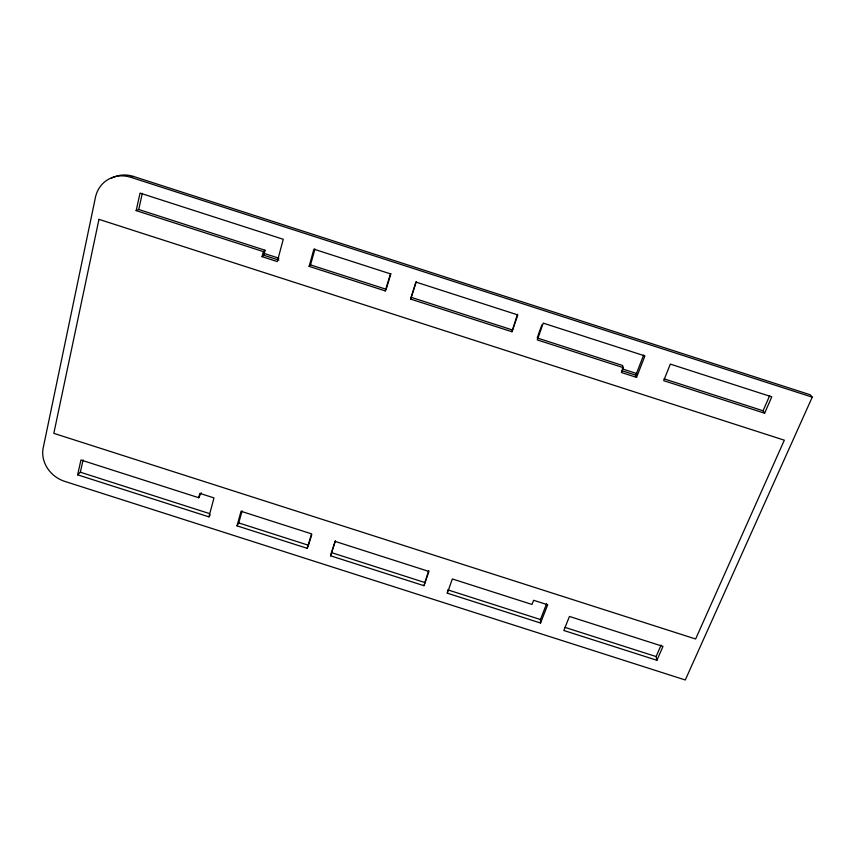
<?xml version="1.0" encoding="UTF-8"?>
<svg xmlns="http://www.w3.org/2000/svg" width="855" height="855" viewBox="0 0 855 855"><rect width="100%" height="100%" fill="white"/><g stroke="black" fill="none" stroke-linecap="round" stroke-linejoin="round"><path stroke-width="1.28" d="M511.985 331.761L517.809 314.929L415.936 282.075L410.635 299.09L511.985 331.761L517.435 314.33M447.304 593.178L447.774 589.854L540.446 619.533L540.552 623.028L447.304 593.178L452.359 578.953L532.002 604.453L533.616 600.285L547.681 604.784L540.552 623.028M423.973 585.707L428.921 571.439L335.064 541.375L330.564 555.803L423.973 585.707L428.676 570.595M210.18 514.945L208.919 516.858L77.645 474.835L80.936 459.99L198.713 497.717L201.256 492.79M136.169 210.608L140.049 193.091L283.251 239.282L277.287 261.577L262.058 256.66L263.383 251.616L265.093 250.248L138.724 209.496L136.169 210.608L263.383 251.616M77.645 474.835L80.349 472.216L83.085 459.915M138.724 209.496L142.315 193.348M198.713 497.717L199.856 493.378L213.996 497.909L208.919 516.858M262.058 256.66L263.778 255.26L265.093 250.248M237.006 525.857L241.057 511.279L311.573 533.862L307.18 548.322L237.006 525.857L238.737 522.929L242.104 510.841M309.115 266.365L313.892 249.168L390.446 273.857L385.263 290.903L309.115 266.365L310.525 264.89L314.939 249.019M311.765 534.471L308.495 545.266L238.737 522.929M386.546 288.071L390.959 273.536M330.564 555.803L335.459 540.745M410.635 299.09L416.267 281.701M541.856 324.868L537.207 337.971L622.632 365.513L623.274 367.639L621.403 372.491L636.548 377.376L644.927 355.926L543.256 323.137L537.293 339.916L623.274 367.639M540.446 619.533L546.591 603.801M636.548 377.376L635.81 375.185L643.665 355.049M307.18 548.322L308.057 546.281M656.907 660.284L662.967 646.401L569.451 616.444L563.84 630.488L656.907 660.284L656.106 656.565L661.118 645.044M764.648 413.211L663.704 380.667L670.32 364.112L771.776 396.838L764.648 413.211L763.077 410.785L769.65 395.673M812.25 397.158L685.283 679.982L64.681 481.354A28.728 25.073 37.4 0 1 43.199 447.902L95.418 197.462A31.688 28.685 54.5 0 1 130.879 177.327L133.487 176.44L810.348 394.818L812.25 397.158L130.879 177.327M385.263 290.903L386.182 289.279L310.525 264.89M80.349 472.216L209.55 513.588M331.729 552.704L424.582 582.437M564.866 627.346L656.106 656.565M411.373 297.401L512.06 329.859M664.057 378.861L763.077 410.785M263.586 253.251L278.848 258.178M622.151 368.836L637.403 373.763M263.778 255.26L278.901 260.134M622.023 370.739L635.81 375.185M111.075 178.449A31.475 28.514 54.6 0 1 133.487 176.44M98.966 219.35L53.822 433.357L695.628 638.995L784.324 440.186L98.966 219.35"/></g></svg>
